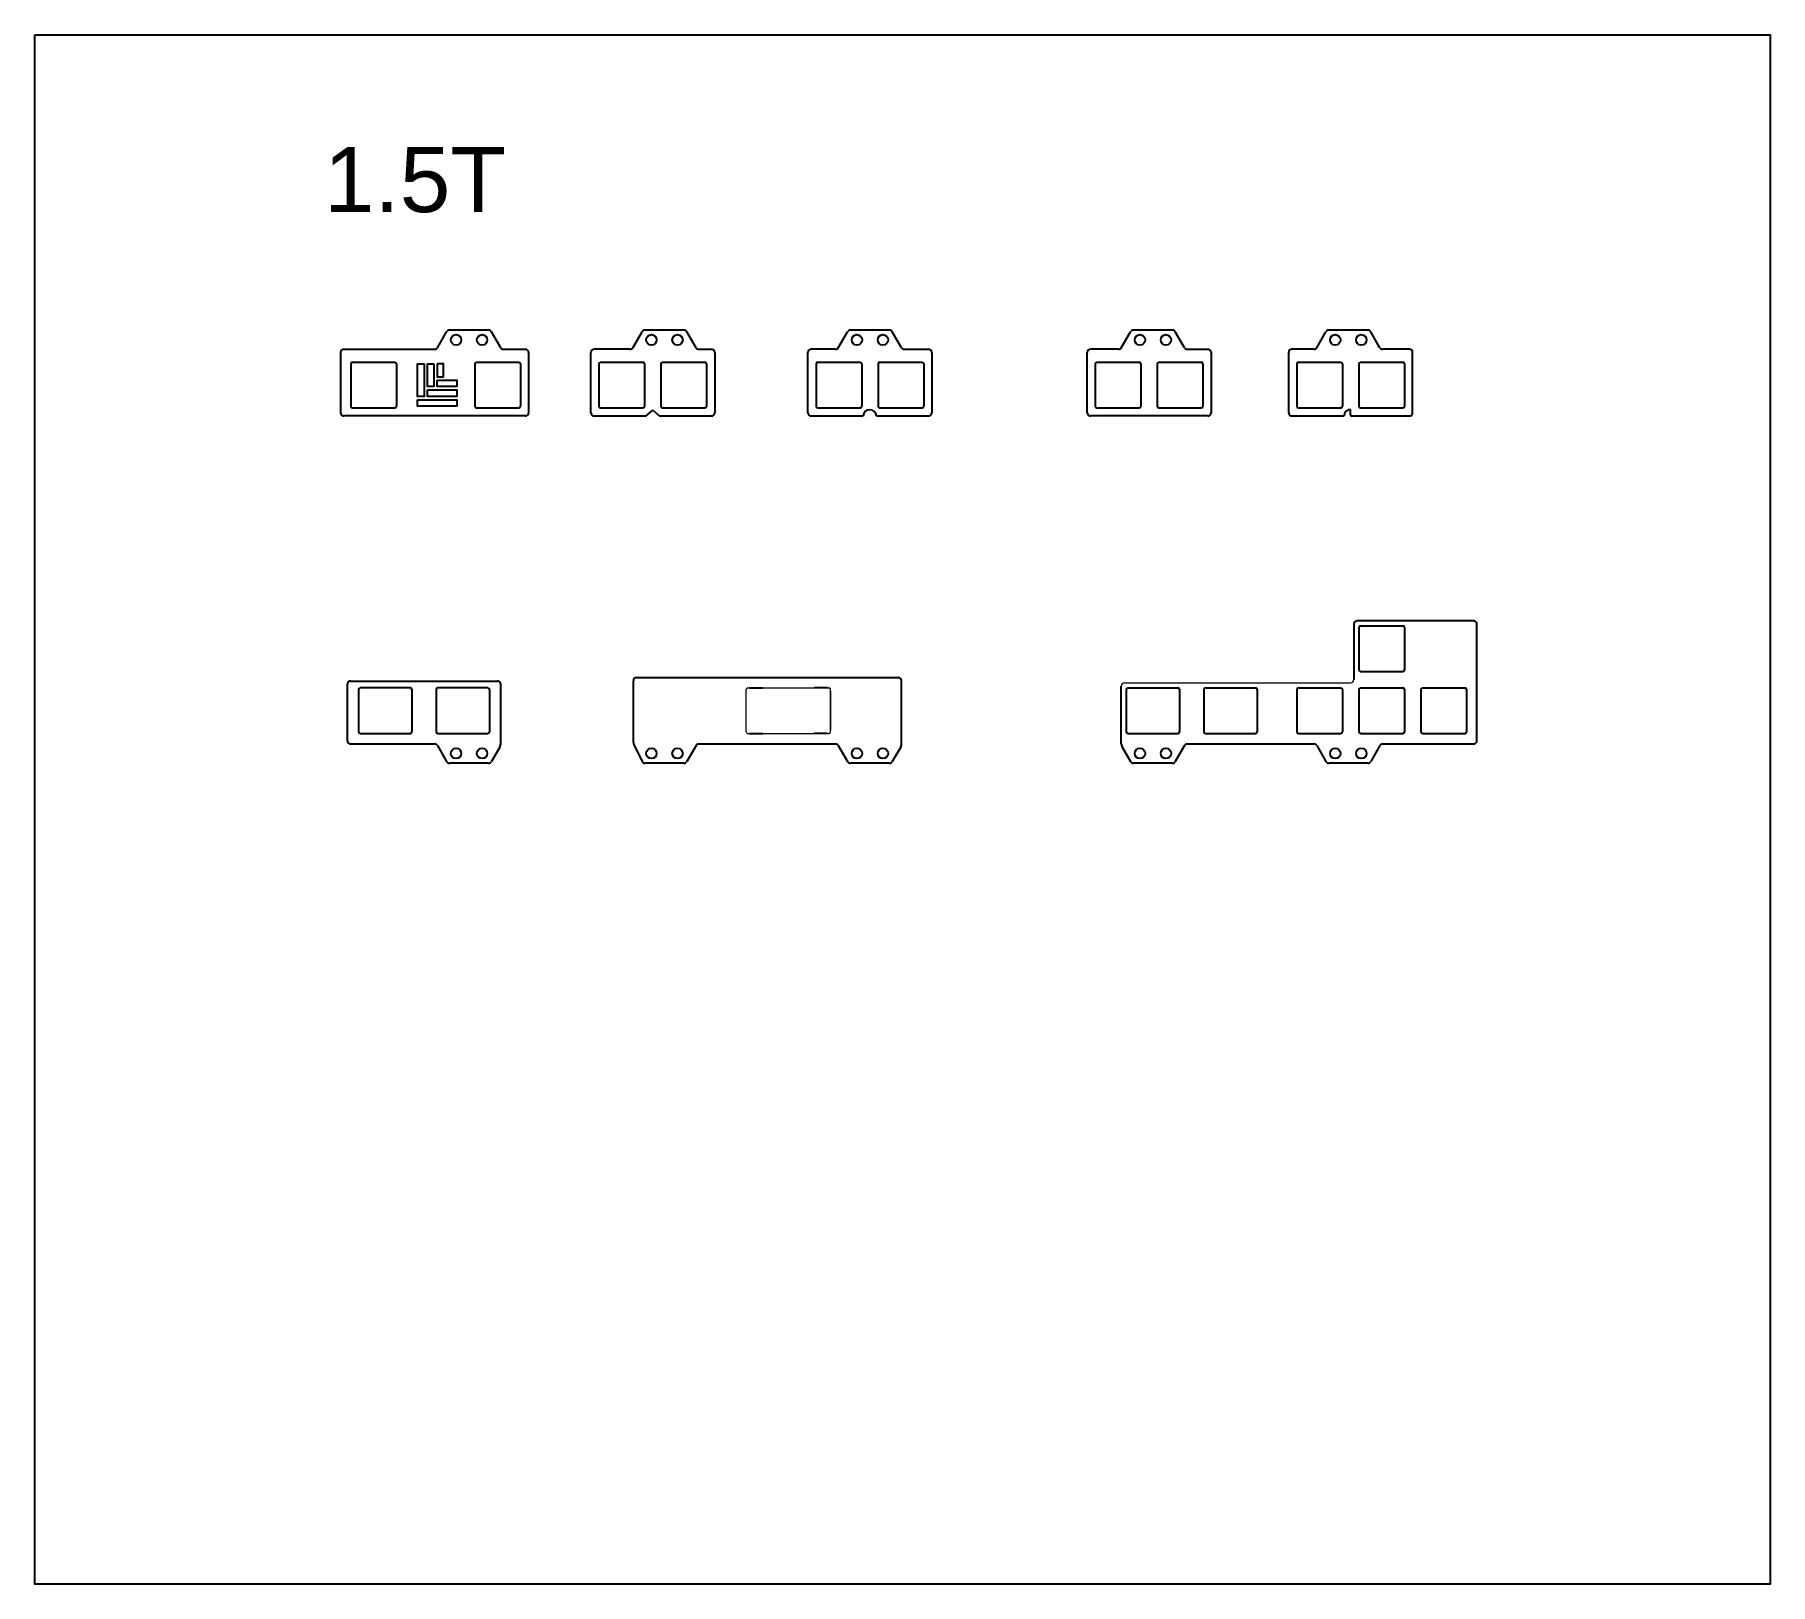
# Model space of a CAD drawing. Header units: millimetres. Extents: x 2604 to 3137, y 1244 to 1720.
import ezdxf

# ---------------------------------------------------------------- set-up
doc = ezdxf.new("R2010")
doc.units = ezdxf.units.MM
doc.layers.add('HOLE', color=10, linetype='Continuous')
doc.layers.add('Layer 1', color=7, linetype='Continuous')
doc.styles.get("Standard").update_dxf_attribs({"font": 'Arial.ttf'})

msp = doc.modelspace()

# ---------------------------------------------------------------- linework, layer by layer
for p, q in [((2727.26, 1623.84), (2730.09, 1628.74)), ((2742.98, 1629.24), (2730.95, 1629.24)), ((2746.68, 1623.84), (2743.85, 1628.74)), ((2787.26, 1623.84), (2790.09, 1628.74)), ((2802.98, 1629.24), (2790.95, 1629.24)), ((2806.68, 1623.84), (2803.85, 1628.74)), ((2850.36, 1623.84), (2853.19, 1628.74)), ((2866.08, 1629.24), (2854.05, 1629.24)), ((2869.78, 1623.84), (2866.95, 1628.74)), ((2937.26, 1623.84), (2940.09, 1628.74)), ((2952.98, 1629.24), (2940.95, 1629.24)), ((2956.68, 1623.84), (2953.85, 1628.74)), ((2997.26, 1623.84), (3000.09, 1628.74)), ((3012.98, 1629.24), (3000.95, 1629.24)), ((3016.68, 1623.84), (3013.85, 1628.74)), ((2697.47, 1622.34), (2697.47, 1603.87)), ((2698.47, 1623.34), (2726.39, 1623.34)), ((2747.55, 1623.34), (2754.26, 1623.34)), ((2755.26, 1622.34), (2755.26, 1603.87)), ((2774.36, 1603.87), (2774.36, 1622.34)), ((2786.39, 1623.34), (2775.36, 1623.34)), ((2807.55, 1623.34), (2811.41, 1623.34)), ((2812.41, 1622.34), (2812.41, 1603.87)), ((2841.04, 1603.87), (2841.04, 1622.34)), ((2849.49, 1623.34), (2842.04, 1623.34)), ((2870.65, 1623.34), (2878.09, 1623.34)), ((2879.09, 1622.34), (2879.09, 1603.87)), ((2926.76, 1603.87), (2926.76, 1622.34)), ((2936.39, 1623.34), (2927.76, 1623.34)), ((2957.55, 1623.34), (2963.82, 1623.34)), ((2964.82, 1622.34), (2964.82, 1603.87)), ((2988.67, 1603.87), (2988.67, 1622.34)), ((2996.39, 1623.34), (2989.67, 1623.34)), ((3025.72, 1623.34), (3017.55, 1623.34)), ((3026.72, 1603.87), (3026.72, 1622.34)), ((2700.66, 1618.87), (2700.66, 1605.87)), ((2701.16, 1619.37), (2714.16, 1619.37)), ((2714.66, 1618.87), (2714.66, 1605.87)), ((2738.76, 1618.87), (2738.76, 1605.87)), ((2739.26, 1619.37), (2752.26, 1619.37)), ((2752.76, 1618.87), (2752.76, 1605.87)), ((2776.86, 1618.87), (2776.86, 1605.87)), ((2777.36, 1619.37), (2790.36, 1619.37)), ((2790.86, 1618.87), (2790.86, 1605.87)), ((2795.91, 1618.87), (2795.91, 1605.87)), ((2796.41, 1619.37), (2809.41, 1619.37)), ((2809.91, 1618.87), (2809.91, 1605.87)), ((2843.54, 1618.87), (2843.54, 1605.87)), ((2844.04, 1619.37), (2857.04, 1619.37)), ((2857.54, 1618.87), (2857.54, 1605.87)), ((2862.59, 1618.87), (2862.59, 1605.87)), ((2863.09, 1619.37), (2876.09, 1619.37)), ((2876.59, 1618.87), (2876.59, 1605.87)), ((2929.27, 1618.87), (2929.27, 1605.87)), ((2929.77, 1619.37), (2942.77, 1619.37)), ((2943.27, 1618.87), (2943.27, 1605.87)), ((2948.32, 1618.87), (2948.32, 1605.87)), ((2948.82, 1619.37), (2961.82, 1619.37)), ((2962.32, 1618.87), (2962.32, 1605.87)), ((2991.17, 1618.87), (2991.17, 1605.87)), ((2991.67, 1619.37), (3004.67, 1619.37)), ((3005.17, 1618.87), (3005.17, 1605.87)), ((3010.22, 1618.87), (3010.22, 1605.87)), ((3010.72, 1619.37), (3023.72, 1619.37)), ((3024.22, 1618.87), (3024.22, 1605.87)), ((2701.16, 1605.37), (2714.16, 1605.37)), ((2739.26, 1605.37), (2752.26, 1605.37)), ((2777.36, 1605.37), (2790.36, 1605.37)), ((2791.36, 1602.87), (2793.36, 1604.62)), ((2795.36, 1602.87), (2793.36, 1604.62)), ((2796.41, 1605.37), (2809.41, 1605.37)), ((2844.04, 1605.37), (2857.04, 1605.37)), ((2863.09, 1605.37), (2876.09, 1605.37)), ((2929.77, 1605.37), (2942.77, 1605.37)), ((2948.82, 1605.37), (2961.82, 1605.37)), ((2991.67, 1605.37), (3004.67, 1605.37)), ((3007.67, 1603.17), (3007.67, 1604.88)), ((3010.72, 1605.37), (3023.72, 1605.37)), ((2754.26, 1602.87), (2698.47, 1602.87)), ((2775.36, 1602.87), (2791.36, 1602.87)), ((2795.36, 1602.87), (2811.41, 1602.87)), ((2842.04, 1602.87), (2858.04, 1602.87)), ((2862.04, 1602.87), (2878.09, 1602.87)), ((2963.82, 1602.87), (2927.76, 1602.87)), ((2989.67, 1602.87), (2989.67, 1602.87)), ((2989.67, 1602.87), (3005.67, 1602.87)), ((3007.97, 1602.87), (3025.72, 1602.87)), ((3008.69, 1538.94), (3008.69, 1521.9)), ((3045.47, 1539.94), (3009.69, 1539.94)), ((3010.22, 1537.91), (3010.22, 1524.91)), ((3010.72, 1538.41), (3023.72, 1538.41)), ((3024.22, 1537.91), (3024.22, 1524.91)), ((3046.47, 1503.14), (3046.47, 1538.94)), ((3010.72, 1524.41), (3023.72, 1524.41)), ((2699.6, 1503.14), (2699.6, 1520.46)), ((2700.6, 1521.46), (2745.68, 1521.46)), ((2718.92, 1519.36), (2703.54, 1519.36)), ((2742.73, 1519.36), (2727.35, 1519.36)), ((2746.68, 1502.18), (2746.68, 1520.46)), ((2787.43, 1502.61), (2787.43, 1521.57)), ((2788.43, 1522.57), (2868.78, 1522.57)), ((2823.11, 1519.36), (2827.21, 1519.36)), ((2847.01, 1519.36), (2842.91, 1519.36)), ((2869.78, 1502.18), (2869.78, 1521.57)), ((2937.26, 1502.18), (2937.26, 1519.9)), ((2939.28, 1519.36), (2954.67, 1519.36)), ((2963.09, 1519.36), (2978.48, 1519.36)), ((2991.67, 1519.36), (3004.67, 1519.36)), ((3010.72, 1519.36), (3023.72, 1519.36)), ((3029.77, 1519.36), (3042.77, 1519.36)), ((2703.04, 1518.86), (2703.04, 1505.86)), ((2719.42, 1518.86), (2719.42, 1505.86)), ((2726.85, 1518.86), (2726.85, 1505.86)), ((2743.23, 1518.86), (2743.23, 1505.86)), ((2938.78, 1518.86), (2938.78, 1505.86)), ((2955.17, 1518.86), (2955.17, 1505.86)), ((2962.59, 1518.86), (2962.59, 1505.86)), ((2978.98, 1518.86), (2978.98, 1505.86)), ((2991.17, 1518.86), (2991.17, 1505.86)), ((3005.17, 1518.86), (3005.17, 1505.86)), ((3010.22, 1518.86), (3010.22, 1505.86)), ((3024.22, 1518.86), (3024.22, 1505.86)), ((3029.27, 1518.86), (3029.27, 1505.86)), ((3043.27, 1518.86), (3043.27, 1505.86)), ((2703.54, 1505.36), (2718.92, 1505.36)), ((2727.35, 1505.36), (2742.73, 1505.36)), ((2823.11, 1505.36), (2827.21, 1505.36)), ((2847.01, 1505.36), (2842.91, 1505.36)), ((2939.28, 1505.36), (2954.67, 1505.36)), ((2963.09, 1505.36), (2978.48, 1505.36)), ((2991.67, 1505.36), (3004.67, 1505.36)), ((3010.72, 1505.36), (3023.72, 1505.36)), ((3029.77, 1505.36), (3042.77, 1505.36)), ((2700.6, 1502.14), (2726.39, 1502.14)), ((2727.26, 1501.64), (2730.09, 1496.74)), ((2746.41, 1501.18), (2743.85, 1496.74)), ((2787.64, 1501.72), (2790.09, 1496.74)), ((2806.68, 1501.64), (2803.85, 1496.74)), ((2807.55, 1502.14), (2849.49, 1502.14)), ((2850.36, 1501.64), (2853.19, 1496.74)), ((2869.51, 1501.18), (2866.95, 1496.74)), ((2937.52, 1501.18), (2940.09, 1496.74)), ((2956.68, 1501.64), (2953.85, 1496.74)), ((2957.55, 1502.14), (2996.39, 1502.14)), ((2997.26, 1501.64), (3000.09, 1496.74)), ((3016.68, 1501.64), (3013.85, 1496.74)), ((3017.55, 1502.14), (3045.47, 1502.14)), ((2742.98, 1496.24), (2730.95, 1496.24)), ((2802.98, 1496.24), (2790.95, 1496.24)), ((2866.08, 1496.24), (2854.05, 1496.24)), ((2952.98, 1496.24), (2940.95, 1496.24)), ((3012.98, 1496.24), (3000.95, 1496.24))]:
    msp.add_line(p, q)
at = {"color": 7, "linetype": 'Continuous', "lineweight": 15}
for p, q in [((2700.66, 1605.87), (2700.66, 1618.87)), ((2701.16, 1619.37), (2714.16, 1619.37)), ((2738.76, 1605.87), (2738.76, 1618.87)), ((2739.26, 1619.37), (2752.26, 1619.37)), ((2752.76, 1605.87), (2752.76, 1618.87)), ((2776.86, 1605.87), (2776.86, 1618.87)), ((2777.36, 1619.37), (2790.36, 1619.37)), ((2790.86, 1605.87), (2790.86, 1618.87)), ((2795.91, 1605.87), (2795.91, 1618.87)), ((2796.41, 1619.37), (2809.41, 1619.37)), ((2809.91, 1605.87), (2809.91, 1618.87)), ((2843.54, 1605.87), (2843.54, 1618.87)), ((2844.04, 1619.37), (2857.04, 1619.37)), ((2857.54, 1605.87), (2857.54, 1618.87)), ((2862.59, 1605.87), (2862.59, 1618.87)), ((2863.09, 1619.37), (2876.09, 1619.37)), ((2876.59, 1605.87), (2876.59, 1618.87)), ((2929.26, 1605.87), (2929.26, 1618.87)), ((2929.76, 1619.37), (2942.76, 1619.37)), ((2943.26, 1605.87), (2943.26, 1618.87)), ((2948.31, 1605.87), (2948.31, 1618.87)), ((2948.81, 1619.37), (2961.81, 1619.37)), ((2962.31, 1605.87), (2962.31, 1618.87)), ((2991.17, 1605.87), (2991.17, 1618.87)), ((2991.67, 1619.37), (3004.67, 1619.37)), ((3005.17, 1605.87), (3005.17, 1618.87)), ((3010.22, 1605.87), (3010.22, 1618.87)), ((3010.72, 1619.37), (3023.72, 1619.37)), ((3024.22, 1605.87), (3024.22, 1618.87)), ((2701.16, 1605.37), (2714.16, 1605.37)), ((2739.26, 1605.37), (2752.26, 1605.37)), ((2777.36, 1605.37), (2790.36, 1605.37)), ((2796.41, 1605.37), (2809.41, 1605.37)), ((2844.04, 1605.37), (2857.04, 1605.37)), ((2863.09, 1605.37), (2876.09, 1605.37)), ((2929.76, 1605.37), (2942.76, 1605.37)), ((2948.81, 1605.37), (2961.81, 1605.37)), ((2991.67, 1605.37), (3004.67, 1605.37)), ((3010.72, 1605.37), (3023.72, 1605.37)), ((3010.22, 1524.91), (3010.22, 1537.91)), ((3010.72, 1538.41), (3023.72, 1538.41)), ((3024.22, 1524.91), (3024.22, 1537.91)), ((3010.72, 1524.41), (3023.72, 1524.41)), ((2703.54, 1519.36), (2718.92, 1519.36)), ((2727.36, 1519.36), (2742.74, 1519.36)), ((2822.61, 1519.36), (2847.51, 1519.36)), ((2823.11, 1519.36), (2847.01, 1519.36)), ((2938.26, 1520.9), (3007.69, 1520.9)), ((2939.29, 1519.36), (2954.67, 1519.36)), ((2963.1, 1519.36), (2978.48, 1519.36)), ((2991.67, 1519.36), (3004.67, 1519.36)), ((3010.72, 1519.36), (3023.72, 1519.36)), ((3029.77, 1519.36), (3042.77, 1519.36)), ((2703.04, 1505.86), (2703.04, 1518.86)), ((2719.42, 1505.86), (2719.42, 1518.86)), ((2726.86, 1505.86), (2726.86, 1518.86)), ((2743.24, 1505.86), (2743.24, 1518.86)), ((2822.11, 1505.86), (2822.11, 1518.86)), ((2822.11, 1506.36), (2822.11, 1518.36)), ((2848.01, 1505.86), (2848.01, 1518.86)), ((2848.01, 1518.36), (2848.01, 1506.36)), ((2938.79, 1505.86), (2938.79, 1518.86)), ((2955.17, 1505.86), (2955.17, 1518.86)), ((2962.6, 1505.86), (2962.6, 1518.86)), ((2978.98, 1505.86), (2978.98, 1518.86)), ((2991.17, 1505.86), (2991.17, 1518.86)), ((3005.17, 1505.86), (3005.17, 1518.86)), ((3010.22, 1505.86), (3010.22, 1518.86)), ((3024.22, 1505.86), (3024.22, 1518.86)), ((3029.27, 1505.86), (3029.27, 1518.86)), ((3043.27, 1505.86), (3043.27, 1518.86)), ((2703.54, 1505.36), (2718.92, 1505.36)), ((2727.36, 1505.36), (2742.74, 1505.36)), ((2822.61, 1505.36), (2847.51, 1505.36)), ((2939.29, 1505.36), (2954.67, 1505.36)), ((2963.1, 1505.36), (2978.48, 1505.36)), ((2991.67, 1505.36), (3004.67, 1505.36)), ((3010.72, 1505.36), (3023.72, 1505.36)), ((3029.77, 1505.36), (3042.77, 1505.36))]:
    msp.add_line(p, q, dxfattribs=at)
msp.add_lwpolyline([(2603.59, 1719.96), (3136.55, 1719.96), (3136.55, 1244.05), (2603.59, 1244.05)], close=True)
for centre in [(2732.97, 1626.24), (2740.97, 1626.24), (2792.97, 1626.24), (2800.97, 1626.24), (2856.07, 1626.24), (2864.07, 1626.24), (2942.97, 1626.24), (2950.97, 1626.24), (3002.97, 1626.24), (3010.97, 1626.24), (2732.97, 1499.24), (2740.97, 1499.24), (2792.97, 1499.24), (2800.97, 1499.24), (2856.07, 1499.24), (2864.07, 1499.24), (2942.97, 1499.24), (2950.97, 1499.24), (3002.97, 1499.24), (3010.97, 1499.24)]:
    msp.add_circle(centre, 1.6)
for centre, radius, start, end in [((2730.95, 1628.24), 1, 90, 150), ((2742.98, 1628.24), 1, 30, 90), ((2790.95, 1628.24), 1, 90, 150), ((2802.98, 1628.24), 1, 30, 90), ((2854.05, 1628.24), 1, 90, 150), ((2866.08, 1628.24), 1, 30, 90), ((2940.95, 1628.24), 1, 90, 150), ((2952.98, 1628.24), 1, 30, 90), ((3000.95, 1628.24), 1, 90, 150), ((3012.98, 1628.24), 1, 30, 90), ((2698.47, 1622.34), 1, 90, 180), ((2726.39, 1624.34), 1, 270, 330), ((2747.55, 1624.34), 1, 210, 270), ((2754.26, 1622.34), 1, 0, 90), ((2775.36, 1622.34), 1, 90, 180), ((2786.39, 1624.34), 1, 270, 330), ((2807.55, 1624.34), 1, 210, 270), ((2811.41, 1622.34), 1, 0, 90), ((2842.04, 1622.34), 1, 90, 180), ((2849.49, 1624.34), 1, 270, 330), ((2870.65, 1624.34), 1, 210, 270), ((2878.09, 1622.34), 1, 0, 90), ((2927.76, 1622.34), 1, 90, 180), ((2936.39, 1624.34), 1, 270, 330), ((2957.55, 1624.34), 1, 210, 270), ((2963.82, 1622.34), 1, 0, 90), ((2989.67, 1622.34), 1, 90, 180), ((2996.39, 1624.34), 1, 270, 330), ((3017.55, 1624.34), 1, 210, 270), ((3025.72, 1622.34), 1, 0, 90), ((2701.16, 1618.87), 0.5, 90, 180), ((2714.16, 1618.87), 0.5, 0, 90), ((2739.26, 1618.87), 0.5, 90, 180), ((2752.26, 1618.87), 0.5, 0, 90), ((2777.36, 1618.87), 0.5, 90, 180), ((2790.36, 1618.87), 0.5, 0, 90), ((2796.41, 1618.87), 0.5, 90, 180), ((2809.41, 1618.87), 0.5, 0, 90), ((2844.04, 1618.87), 0.5, 90, 180), ((2857.04, 1618.87), 0.5, 0, 90), ((2863.09, 1618.87), 0.5, 90, 180), ((2876.09, 1618.87), 0.5, 0, 90), ((2929.77, 1618.87), 0.5, 90, 180), ((2942.77, 1618.87), 0.5, 0, 90), ((2948.82, 1618.87), 0.5, 90, 180), ((2961.82, 1618.87), 0.5, 0, 90), ((2991.67, 1618.87), 0.5, 90, 180), ((3004.67, 1618.87), 0.5, 0, 90), ((3010.72, 1618.87), 0.5, 90, 180), ((3023.72, 1618.87), 0.5, 0, 90), ((2701.16, 1605.87), 0.5, 180, 270), ((2714.16, 1605.87), 0.5, 270, 0), ((2739.26, 1605.87), 0.5, 180, 270), ((2752.26, 1605.87), 0.5, 270, 0), ((2777.36, 1605.87), 0.5, 180, 270), ((2790.36, 1605.87), 0.5, 270, 0), ((2796.41, 1605.87), 0.5, 180, 270), ((2809.41, 1605.87), 0.5, 270, 0), ((2844.04, 1605.87), 0.5, 180, 270), ((2857.04, 1605.87), 0.5, 270, 0), ((2860.04, 1602.78), 2, 2.5784, 177.4216), ((2863.09, 1605.87), 0.5, 180, 270), ((2876.09, 1605.87), 0.5, 270, 0), ((2929.77, 1605.87), 0.5, 180, 270), ((2942.77, 1605.87), 0.5, 270, 0), ((2948.82, 1605.87), 0.5, 180, 270), ((2961.82, 1605.87), 0.5, 270, 0), ((2991.67, 1605.87), 0.5, 180, 270), ((3004.67, 1605.87), 0.5, 270, 0), ((3007.67, 1602.87), 2, 90, 180), ((3010.72, 1605.87), 0.5, 180, 270), ((3023.72, 1605.87), 0.5, 270, 0), ((2698.47, 1603.87), 1, 180, 270), ((2754.26, 1603.87), 1, 270, 0), ((2775.36, 1603.87), 1, 180, 270), ((2811.41, 1603.87), 1, 270, 0), ((2842.04, 1603.87), 1, 180, 270), ((2878.09, 1603.87), 1, 270, 0), ((2927.76, 1603.87), 1, 180, 270), ((2963.82, 1603.87), 1, 270, 0), ((2989.67, 1603.87), 1, 180, 270), ((3007.97, 1603.17), 0.3, 180, 270), ((3025.72, 1603.87), 1, 270, 0), ((3009.69, 1538.94), 1, 90, 180), ((3010.72, 1537.91), 0.5, 90, 180), ((3023.72, 1537.91), 0.5, 0, 90), ((3045.47, 1538.94), 1, 0, 90), ((3010.72, 1524.91), 0.5, 180, 270), ((3023.72, 1524.91), 0.5, 270, 0), ((2700.6, 1520.46), 1, 90, 180), ((2703.54, 1518.86), 0.5, 90, 180), ((2718.92, 1518.86), 0.5, 0, 90), ((2727.35, 1518.86), 0.5, 90, 180), ((2742.73, 1518.86), 0.5, 0, 90), ((2745.68, 1520.46), 1, 0, 90), ((2788.43, 1521.57), 1, 90, 180), ((2868.78, 1521.57), 1, 0, 90), ((2939.28, 1518.86), 0.5, 90, 180), ((2954.67, 1518.86), 0.5, 0, 90), ((2963.09, 1518.86), 0.5, 90, 180), ((2978.48, 1518.86), 0.5, 0, 90), ((2991.67, 1518.86), 0.5, 90, 180), ((3004.67, 1518.86), 0.5, 0, 90), ((3010.72, 1518.86), 0.5, 90, 180), ((3023.72, 1518.86), 0.5, 0, 90), ((3029.77, 1518.86), 0.5, 90, 180), ((3042.77, 1518.86), 0.5, 0, 90), ((2700.6, 1503.14), 1, 180, 270), ((2703.54, 1505.86), 0.5, 180, 270), ((2718.92, 1505.86), 0.5, 270, 0), ((2727.35, 1505.86), 0.5, 180, 270), ((2742.73, 1505.86), 0.5, 270, 0), ((2939.28, 1505.86), 0.5, 180, 270), ((2954.67, 1505.86), 0.5, 270, 0), ((2963.09, 1505.86), 0.5, 180, 270), ((2978.48, 1505.86), 0.5, 270, 0), ((2991.67, 1505.86), 0.5, 180, 270), ((3004.67, 1505.86), 0.5, 270, 0), ((3010.72, 1505.86), 0.5, 180, 270), ((3023.72, 1505.86), 0.5, 270, 0), ((3029.77, 1505.86), 0.5, 180, 270), ((3042.77, 1505.86), 0.5, 270, 0), ((3045.47, 1503.14), 1, 270, 0), ((2726.39, 1501.14), 1, 30, 90), ((2744.68, 1502.18), 2, 330, 0), ((2789.43, 1502.61), 2, 180, 206.1857), ((2807.55, 1501.14), 1, 90, 150), ((2849.49, 1501.14), 1, 30, 90), ((2867.78, 1502.18), 2, 330, 0), ((2939.26, 1502.18), 2, 180, 210), ((2957.55, 1501.14), 1, 90, 150), ((2996.39, 1501.14), 1, 30, 90), ((3017.55, 1501.14), 1, 90, 150), ((2730.95, 1497.24), 1, 210, 270), ((2742.98, 1497.24), 1, 270, 330), ((2790.95, 1497.24), 1, 210, 270), ((2802.98, 1497.24), 1, 270, 330), ((2854.05, 1497.24), 1, 210, 270), ((2866.08, 1497.24), 1, 270, 330), ((2940.95, 1497.24), 1, 210, 270), ((2952.98, 1497.24), 1, 270, 330), ((3000.95, 1497.24), 1, 210, 270), ((3012.98, 1497.24), 1, 270, 330)]:
    msp.add_arc(centre, radius, start, end)
for centre, start, end in [((2714.16, 1618.87), 359.9999, 89.9997), ((2739.26, 1618.87), 89.9991, 179.9998), ((2752.26, 1618.87), 359.9999, 89.9997), ((2777.36, 1618.87), 89.9991, 179.9998), ((2790.36, 1618.87), 359.9999, 89.9997), ((2796.41, 1618.87), 89.9991, 179.9998), ((2809.41, 1618.87), 359.9999, 89.9997), ((2844.04, 1618.87), 89.9999, 179.9998), ((2857.04, 1618.87), 359.9999, 90), ((2863.09, 1618.87), 89.9999, 179.9998), ((2876.09, 1618.87), 359.9999, 90), ((2929.76, 1618.87), 89.9991, 179.9998), ((2942.76, 1618.87), 359.9999, 89.9997), ((2948.81, 1618.87), 89.9999, 179.9998), ((2961.81, 1618.87), 359.9999, 90), ((2991.67, 1618.87), 89.9991, 179.9998), ((3004.67, 1618.87), 359.9999, 89.9997), ((3010.72, 1618.87), 89.9991, 179.9998), ((3023.72, 1618.87), 359.9999, 89.9997), ((2701.16, 1605.87), 179.9998, 270.0009), ((2714.16, 1605.87), 270.0003, 0.0005), ((2739.26, 1605.87), 179.9998, 270.0009), ((2752.26, 1605.87), 270.0003, 0.0005), ((2777.36, 1605.87), 179.9998, 270.0009), ((2790.36, 1605.87), 270.0003, 0.0005), ((2796.41, 1605.87), 179.9998, 270.0009), ((2809.41, 1605.87), 270.0003, 0.0005), ((2844.04, 1605.87), 179.9998, 270.0001), ((2857.04, 1605.87), 270, 0.0005), ((2863.09, 1605.87), 179.9998, 270.0001), ((2876.09, 1605.87), 270, 0.0005), ((2929.76, 1605.87), 179.9998, 270.0009), ((2942.76, 1605.87), 270.0003, 0.0005), ((2948.81, 1605.87), 179.9998, 270.0001), ((2961.81, 1605.87), 270, 0.0005), ((2991.67, 1605.87), 179.9998, 270.0009), ((3004.67, 1605.87), 270.0003, 0.0005), ((3010.72, 1605.87), 179.9998, 270.0009), ((3023.72, 1605.87), 270.0003, 0.0005), ((3010.72, 1537.91), 89.9991, 179.9998), ((3023.72, 1537.91), 359.9999, 89.9997), ((3010.72, 1524.91), 179.9998, 270.0009), ((3023.72, 1524.91), 270.0003, 0.0005), ((2703.54, 1518.86), 89.9999, 179.9998), ((2718.92, 1518.86), 359.9999, 90), ((2727.36, 1518.86), 89.9991, 179.9998), ((2742.74, 1518.86), 359.9999, 89.9997), ((2822.61, 1518.86), 89.9991, 179.9998), ((2847.51, 1518.86), 0.0002, 89.8896), ((2939.29, 1518.86), 89.9991, 179.9998), ((2954.67, 1518.86), 359.9999, 89.9997), ((2963.1, 1518.86), 89.9999, 179.9998), ((2978.48, 1518.86), 359.9999, 90), ((2991.67, 1518.86), 89.9991, 179.9998), ((3004.67, 1518.86), 359.9999, 89.9997), ((3010.72, 1518.86), 89.9991, 179.9998), ((3023.72, 1518.86), 359.9999, 89.9997), ((3029.77, 1518.86), 89.9991, 179.9998), ((3042.77, 1518.86), 359.9999, 89.9997), ((2703.54, 1505.86), 179.9998, 270.0001), ((2718.92, 1505.86), 270, 0.0005), ((2727.36, 1505.86), 179.9998, 270.0009), ((2742.74, 1505.86), 270.0003, 0.0005), ((2822.61, 1505.86), 179.9998, 270.0009), ((2847.51, 1505.86), 270.0818, 0.0002), ((2939.29, 1505.86), 179.9998, 270.0009), ((2954.67, 1505.86), 270.0003, 0.0005), ((2963.1, 1505.86), 179.9998, 270.0001), ((2978.48, 1505.86), 270, 0.0005), ((2991.67, 1505.86), 179.9998, 270.0009), ((3004.67, 1505.86), 270.0003, 0.0005), ((3010.72, 1505.86), 179.9998, 270.0009), ((3023.72, 1505.86), 270.0003, 0.0005), ((3029.77, 1505.86), 179.9998, 270.0009), ((3042.77, 1505.86), 270.0003, 0.0005)]:
    msp.add_arc(centre, 0.5, start, end, dxfattribs=at)
at = {"lineweight": 15}
for centre, start, end in [((2938.26, 1519.9), 90, 180), ((3007.69, 1521.9), 270, 0)]:
    msp.add_arc(centre, 1, start, end, dxfattribs=at)
at = {"layer": 'HOLE'}
msp.add_line((2701.66, 1605.37), (2713.66, 1605.37), dxfattribs=at)
at = {"layer": 'Layer 1'}
for points in [[(2723.17, 1618.87), (2723.17, 1608.87), (2721.17, 1608.87), (2721.17, 1618.87)], [(2727.17, 1618.87), (2727.17, 1614.87), (2729.17, 1614.87), (2729.17, 1618.87)], [(2724.17, 1610.87), (2733.17, 1610.87), (2733.17, 1608.87), (2724.17, 1608.87)], [(2727.17, 1613.87), (2733.17, 1613.87), (2733.17, 1611.87), (2727.17, 1611.87)]]:
    msp.add_lwpolyline(points, close=True, dxfattribs=at)
for points in [[(2726.17, 1618.87), (2726.17, 1611.87), (2724.17, 1611.87), (2724.17, 1618.87), (2726.17, 1618.87)], [(2721.17, 1607.87), (2733.17, 1607.87), (2733.17, 1605.87), (2721.17, 1605.87), (2721.17, 1607.87)]]:
    msp.add_lwpolyline(points, dxfattribs=at)

# ---------------------------------------------------------------- texts
at = {"insert": (2692.4, 1685.48), "char_height": 20, "attachment_point": 1}
msp.add_mtext_dynamic_manual_height_columns('1.5T', width=95.2091, gutter_width=12.5, heights=[0], dxfattribs=at)

doc.saveas('drawing.dxf')
